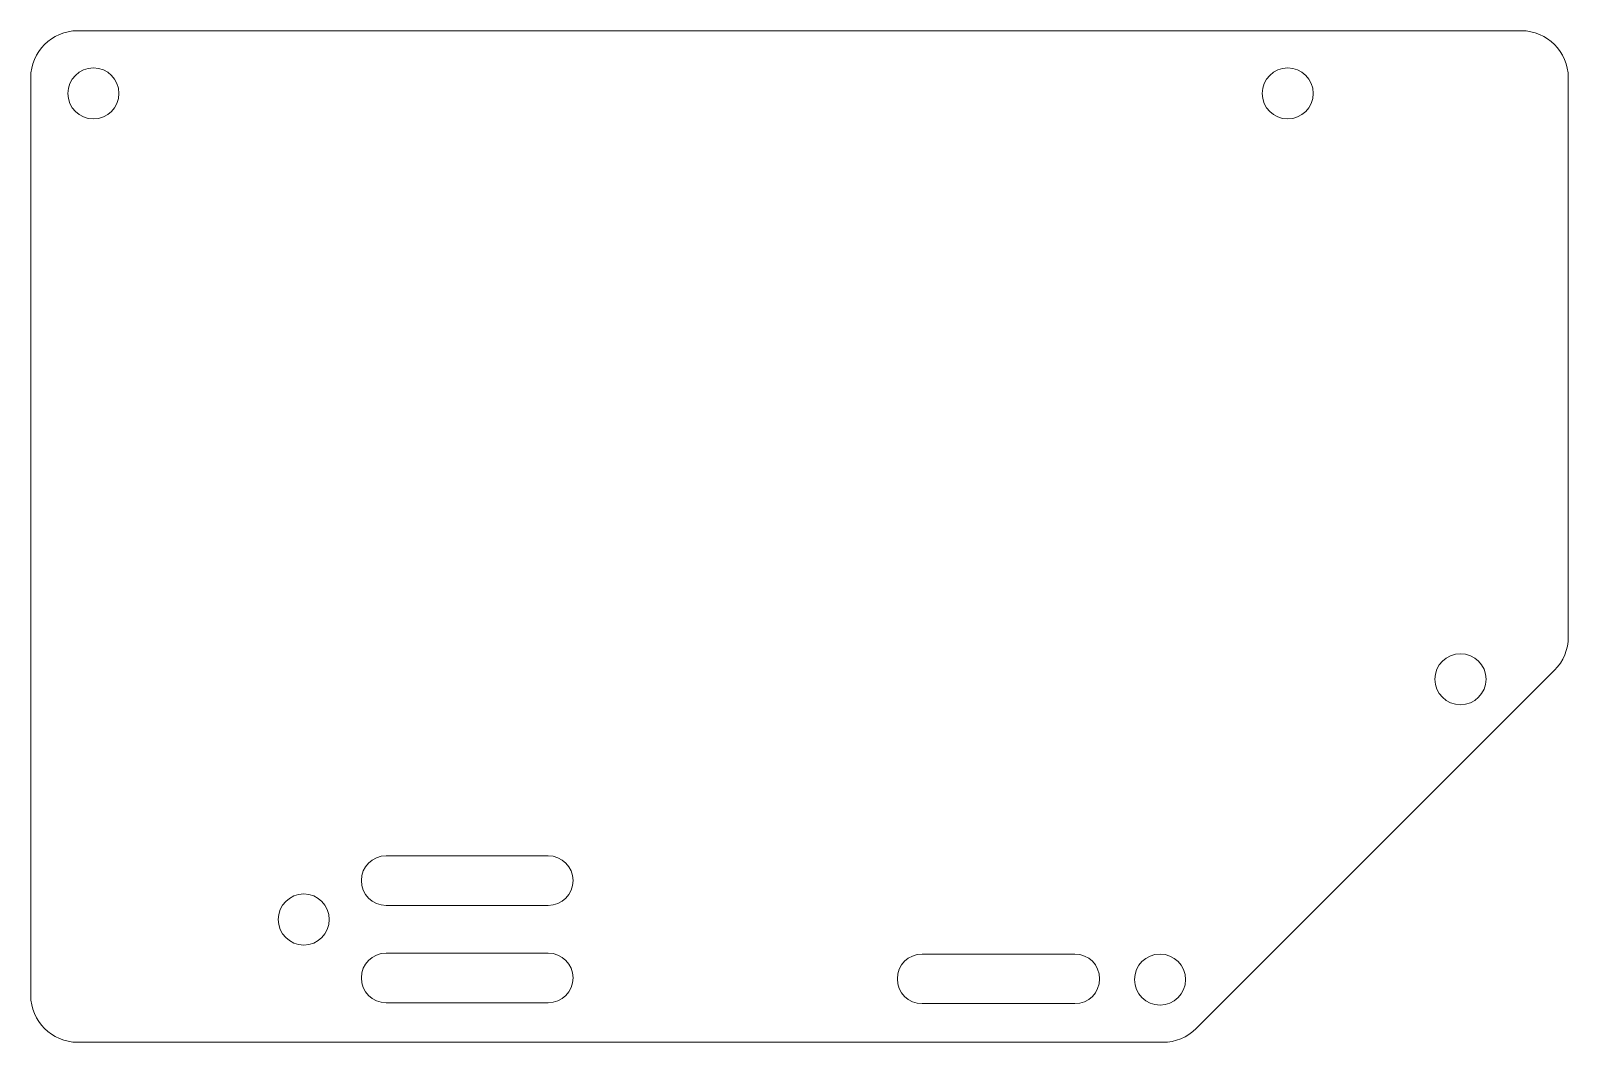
# Model space of a CAD drawing. Header units: inches. Extents: x -0.05 to 3.98, y -0.05 to 2.61.
import ezdxf

# ---------------------------------------------------------------- set-up
doc = ezdxf.new("R2010")
doc.units = ezdxf.units.IN
doc.header["$MEASUREMENT"] = 0

msp = doc.modelspace()

# ---------------------------------------------------------------- linework, layer by layer
at = {"color": 7, "linetype": 'Continuous', "lineweight": 15}
for p, q in [((3.8602, 2.6052), (0.0768, 2.6052)), ((-0.0462, 2.4823), (-0.0462, 0.0768)), ((3.9832, 1.0161), (3.9832, 2.4823)), ((3.0079, -0.0102), (3.9472, 0.9291)), ((1.3102, 0.4425), (0.8852, 0.4425)), ((0.8852, 0.3125), (1.3102, 0.3125)), ((1.3102, 0.1875), (0.8852, 0.1875)), ((2.69, 0.185), (2.29, 0.185)), ((0.8852, 0.0575), (1.3102, 0.0575)), ((2.29, 0.055), (2.69, 0.055)), ((0.0768, -0.0462), (2.921, -0.0462))]:
    msp.add_line(p, q, dxfattribs=at)
for centre in [(0.1181, 2.4409), (3.248, 2.4409), (3.7008, 0.9055), (0.6693, 0.2756), (2.9134, 0.1181)]:
    msp.add_circle(centre, 0.0669, dxfattribs=at)
for centre, radius, start, end in [((0.0768, 2.4823), 0.123, 90, 180), ((3.8602, 2.4823), 0.123, 0, 90), ((3.8602, 1.0161), 0.123, 315, 0), ((0.8852, 0.3775), 0.065, 90, 270), ((1.3102, 0.3775), 0.065, 270, 90), ((0.8852, 0.1225), 0.065, 90, 270), ((1.3102, 0.1225), 0.065, 270, 90), ((2.29, 0.12), 0.065, 90, 270), ((2.69, 0.12), 0.065, 270, 90), ((0.0768, 0.0768), 0.123, 180, 270), ((2.921, 0.0768), 0.123, 270, 315)]:
    msp.add_arc(centre, radius, start, end, dxfattribs=at)

doc.saveas('drawing.dxf')
